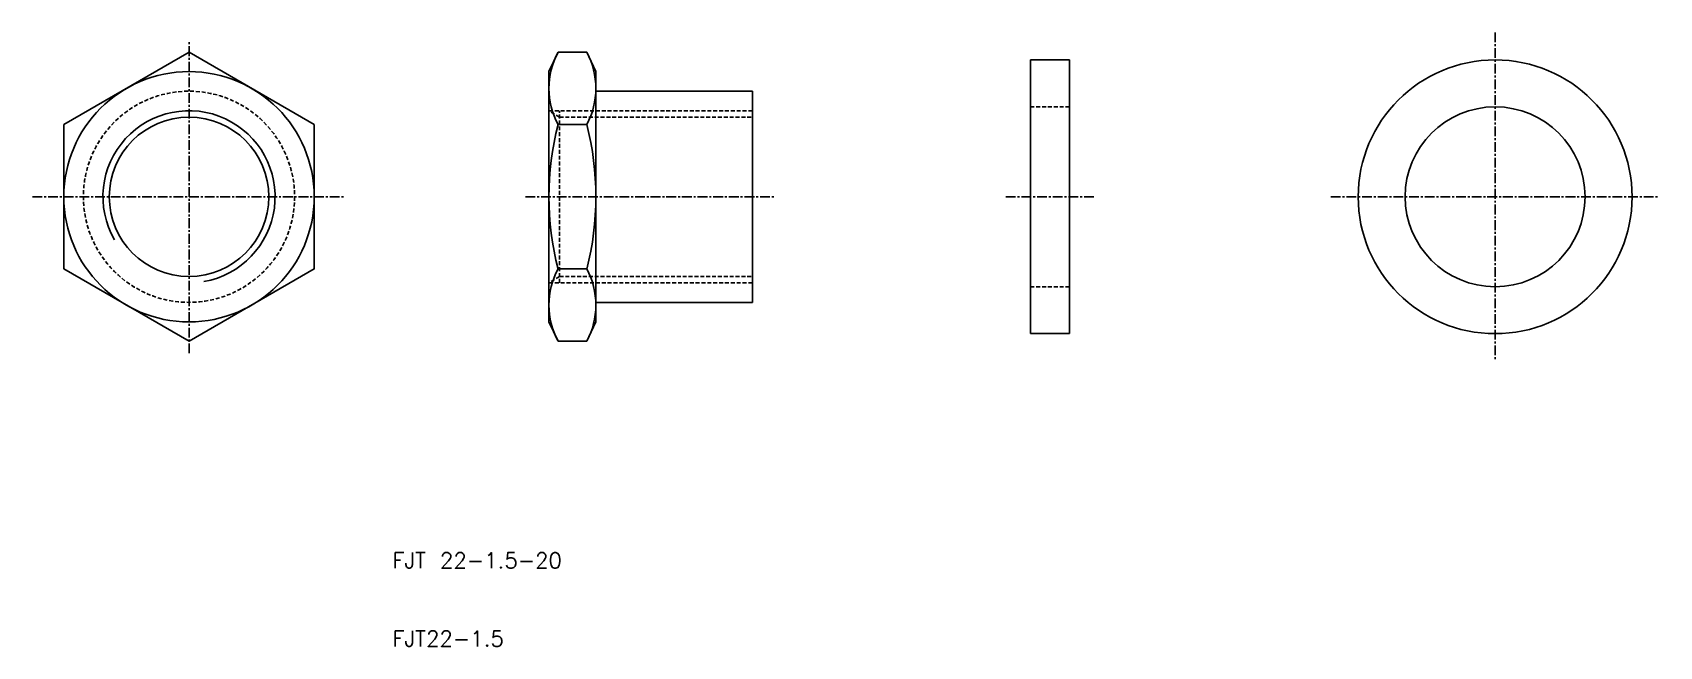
# Model space of a CAD drawing. Extents: x -36 to 172, y 10 to 89.
import ezdxf

# ---------------------------------------------------------------- set-up
doc = ezdxf.new("R2010")
doc.units = 0
doc.linetypes.add('CENTER', pattern=[2, 1.25, -0.25, 0.25, -0.25])
doc.linetypes.add('DASHED', pattern=[0.75, 0.5, -0.25])
doc.layers.get('0').update_dxf_attribs({"linetype": 'CONTINUOUS'})
doc.layers.add('CENTER', color=1, linetype='CENTER')
doc.styles.get("Standard").update_dxf_attribs({"font": 'txt.shx', "bigfont": 'extfont.shx'})

msp = doc.modelspace()

# ---------------------------------------------------------------- linework, layer by layer
at = {"color": 7, "linetype": 'CONTINUOUS'}
for p, q in [((31.16, 85.98), (30, 83.5)), ((31.16, 85.98), (34.84, 85.98)), ((34.84, 85.98), (36, 83.5)), ((30, 83.5), (30, 51.5)), ((36, 83.5), (36, 80)), ((91.53, 85), (96.53, 85)), ((91.53, 85), (91.53, 50)), ((96.53, 85), (96.53, 50)), ((36, 81), (56, 81)), ((36, 80), (36, 55)), ((56, 81), (56, 54)), ((31.16, 76.74), (34.84, 76.74)), ((31.16, 58.27), (34.84, 58.27)), ((36, 55), (36, 51.5)), ((36, 54), (56, 54)), ((31.16, 49.03), (30, 51.5)), ((34.84, 49.03), (36, 51.5)), ((91.53, 50), (96.53, 50)), ((31.16, 49.03), (34.84, 49.03))]:
    msp.add_line(p, q, dxfattribs=at)
at = {"color": 3, "linetype": 'DASHED'}
for p, q in [((30, 78.5), (56, 78.5)), ((31.35, 77.69), (30, 78.5)), ((31.35, 56.5), (31.35, 78.5)), ((31.35, 77.69), (56, 77.69)), ((91.53, 79), (96.53, 79)), ((31.35, 57.31), (30, 56.5)), ((30, 56.5), (56, 56.5)), ((31.35, 57.31), (56, 57.31)), ((91.53, 56), (96.53, 56))]:
    msp.add_line(p, q, dxfattribs=at)
at = {"color": 7, "linetype": 'CONTINUOUS'}
msp.add_lwpolyline([(0, 76.74), (-16, 85.98), (-32, 76.74), (-32, 58.27), (-16, 49.03), (0, 58.27)], close=True, dxfattribs=at)
for centre, radius in [((-16, 67.5), 16), ((150.93, 67.5), 17.5), ((-16, 67.5), 10.19), ((150.93, 67.5), 11.5)]:
    msp.add_circle(centre, radius, dxfattribs=at)
at = {"color": 3, "linetype": 'DASHED'}
msp.add_circle((-16, 67.5), 13.5, dxfattribs=at)
at = {"color": 7, "linetype": 'CONTINUOUS'}
for centre, radius, start, end in [((39.77, 81.36), 9.77, 151.7979, 208.2021), ((26.23, 81.36), 9.77, 331.7979, 28.2021), ((67.35, 67.5), 37.35, 165.6821, 194.3179), ((-1.35, 67.5), 37.35, 345.6821, 14.3179), ((39.77, 53.65), 9.77, 151.7979, 208.2021), ((26.23, 53.65), 9.77, 331.7979, 28.2021)]:
    msp.add_arc(centre, radius, start, end, dxfattribs=at)
at = {"color": 3}
msp.add_arc((-16, 67.5), 11, 280, 210, dxfattribs=at)
at = {"layer": 'CENTER', "color": 1, "linetype": 'CENTER'}
for p, q in [((-16, 47.5), (-16, 87.5)), ((150.93, 88.5), (150.93, 46.5)), ((-36, 67.5), (4, 67.5)), ((27, 67.5), (59, 67.5)), ((88.4, 67.5), (99.66, 67.5)), ((129.93, 67.5), (171.93, 67.5))]:
    msp.add_line(p, q, dxfattribs=at)

# ---------------------------------------------------------------- texts
for s, p in [('FJT 22-1.5-20', (10, 20)), ('FJT22-1.5', (10, 10))]:
    msp.add_text(s, height=2).set_placement(p)

doc.saveas('drawing.dxf')
